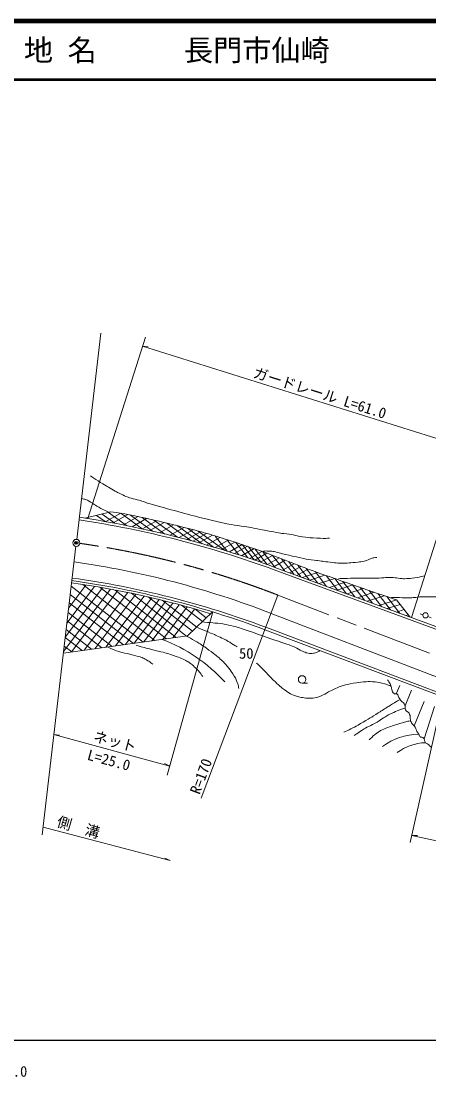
# Model space of a CAD drawing. Units: millimetres, scale not verified. Extents: x 40000 to 680000, y 20000 to 380000.
# Drawn here: x 369898 to 439867, y 198715 to 380000 of the extents above; entities that cross this region are included whole.
import ezdxf
from ezdxf.enums import TextEntityAlignment as Align

# ---------------------------------------------------------------- set-up
doc = ezdxf.new("R2010")
doc.units = ezdxf.units.MM
doc.header["$LTSCALE"] = 1000
doc.header["$PDMODE"] = 32
doc.header["$PDSIZE"] = 500
doc.linetypes.add('CHAIN', pattern=[18.5, 12, -1.5, 3.5, -1.5])
for name, color, linetype, lineweight in [('M-BGD', 7, 'Continuous', 13), ('M-BMK', 2, 'CHAIN', 13), ('M-STR-HTXT', 7, 'Continuous', 13), ('M-TTL', 2, 'Continuous', 140), ('M-TTL-BAND', 7, 'Continuous', 25), ('M-TTL-LINE', 7, 'Continuous', 50), ('M-TTL-TXT', 7, 'Continuous', 13), ('M-WORK', 1, 'Continuous', 13)]:
    doc.layers.add(name, color=color, linetype=linetype, lineweight=lineweight)
doc.layers.add('M-OTRS', color=6, linetype='Continuous')
doc.styles.add('ＭＳ ゴシック', font='')
doc.styles.get('ＭＳ ゴシック').set_extended_font_data('MS Gothic')

msp = doc.modelspace()

# ---------------------------------------------------------------- linework, layer by layer
at = {"layer": 'M-BGD'}
msp.add_circle((379370, 290414), 600, dxfattribs=at)
at = {"layer": 'M-BMK'}
msp.add_line((439995, 271449), (413970, 281438), dxfattribs=at)
msp.add_arc((358334, 138152), 153708, 68.77942, 81.91034, dxfattribs=at)
at = {"layer": 'M-OTRS'}
msp.add_point((379370, 290414), dxfattribs=at)
at = {"layer": 'M-STR-HTXT'}
for p, q in [((391243, 325748), (381359, 294573)), ((446587, 308220), (436875, 277585)), ((394950, 250502), (402802, 278550)), ((436672, 238937), (442277, 263959)), ((395395, 252091), (394510, 252519)), ((395450, 235854), (373652, 241614)), ((395450, 235854), (394562, 236276))]:
    msp.add_line(p, q, dxfattribs=at)
for points in [[(446141, 306814), (390745, 324177), (391722, 324065)], [(395395, 252091), (375513, 257494), (376494, 257419)], [(457278, 235762), (436946, 240159), (437929, 240135)]]:
    msp.add_lwpolyline(points, dxfattribs=at)
at = {"layer": 'M-TTL'}
msp.add_line((680000, 380000), (40000, 380000), dxfattribs=at)
at = {"layer": 'M-TTL-BAND'}
msp.add_line((40000, 205000), (579000, 205000), dxfattribs=at)
at = {"layer": 'M-TTL-LINE'}
msp.add_line((40000, 370000), (680000, 370000), dxfattribs=at)
at = {"layer": 'M-WORK'}
for p, q in [((383589, 326417), (379440, 291010)), ((380844, 294654), (385316, 295721)), ((386997, 295500), (384449, 294051)), ((384906, 295623), (387997, 293380)), ((386997, 295500), (390693, 292818)), ((382847, 295132), (384301, 294077)), ((383782, 295355), (385961, 293775)), ((388222, 295272), (385681, 293827)), ((389982, 294919), (387462, 293486)), ((388662, 295184), (392467, 292424)), ((391429, 294602), (388943, 293188)), ((390650, 294774), (394568, 291931)), ((393153, 294209), (390703, 292816)), ((394432, 293913), (391999, 292530)), ((392689, 294316), (396706, 291401)), ((394891, 293806), (399055, 290785)), ((396061, 293529), (393640, 292152)), ((397875, 293072), (395478, 291709)), ((396680, 293377), (400988, 290251)), ((399414, 292670), (397035, 291317)), ((400700, 292325), (398331, 290979)), ((398467, 292918), (402905, 289698)), ((401729, 292033), (399379, 290697)), ((400258, 292445), (404854, 289110)), ((402734, 291730), (400415, 290412)), ((404013, 291338), (401730, 290040)), ((405450, 290892), (403197, 289611)), ((403202, 291588), (405242, 288990)), ((406553, 290544), (404319, 289274)), ((405205, 290968), (407263, 288348)), ((407842, 290121), (405636, 288867)), ((406728, 290488), (408809, 287839)), ((407842, 290121), (409934, 287458)), ((379300, 289818), (373497, 240287)), ((408717, 289822), (406536, 288582)), ((409868, 289424), (407717, 288201)), ((408907, 289757), (411004, 287088)), ((411198, 288956), (409076, 287749)), ((412080, 288633), (409984, 287441)), ((409999, 289379), (412104, 286699)), ((413052, 288261), (410995, 287091)), ((411380, 288891), (413499, 286193)), ((413052, 288261), (415155, 285583)), ((414197, 287817), (412181, 286671)), ((415231, 287415), (413246, 286286)), ((414597, 287661), (416667, 285026)), ((416727, 286833), (414775, 285723)), ((415850, 287174), (417890, 284576)), ((417358, 286589), (419365, 284033)), ((441541, 275397), (413308, 285794)), ((441701, 275808), (413460, 286207)), ((417916, 286373), (415987, 285277)), ((419100, 285921), (417188, 284835)), ((420748, 285323), (418174, 284472)), ((418836, 286021), (420817, 283498)), ((422035, 284868), (419433, 284008)), ((420334, 285470), (422316, 282946)), ((422245, 284794), (424258, 282231)), ((382496, 282935), (377756, 276638)), ((381012, 283173), (378063, 279256)), ((378496, 282953), (390835, 273380)), ((380461, 283258), (392835, 273658)), ((423706, 284282), (421062, 283408)), ((425509, 283653), (422815, 282763)), ((423706, 284282), (425748, 281682)), ((426846, 283189), (424112, 282285)), ((425100, 283796), (427169, 281161)), ((426691, 283242), (428799, 280559)), ((385228, 282457), (377186, 271774)), ((383849, 282704), (377475, 274236)), ((378333, 281561), (389174, 273150)), ((386499, 282217), (378569, 271681)), ((388193, 281880), (380743, 271982)), ((389601, 281585), (382563, 272234)), ((383450, 282773), (394842, 273936)), ((391020, 281273), (384408, 272490)), ((386041, 282305), (396527, 274169)), ((388812, 281752), (398274, 274411)), ((391688, 281122), (399279, 275233)), ((400795, 246589), (413970, 281438)), ((428633, 282570), (425842, 281648)), ((430452, 281943), (427601, 281000)), ((428075, 282763), (430216, 280037)), ((432204, 281342), (429289, 280379)), ((429638, 282223), (431819, 279447)), ((431086, 281725), (433306, 278899)), ((432647, 281191), (434912, 278308)), ((378166, 280138), (387477, 272915)), ((392323, 280975), (386114, 272726)), ((393592, 280673), (387786, 272958)), ((394719, 280395), (389276, 273165)), ((395932, 280085), (390891, 273388)), ((397020, 279799), (392347, 273590)), ((394109, 280546), (400029, 275954)), ((398417, 279419), (394195, 273810)), ((397416, 279693), (401014, 276901)), ((434328, 280623), (431322, 279630)), ((434930, 279846), (432720, 279115)), ((436602, 277686), (434328, 280623)), ((377972, 278479), (385497, 272641)), ((399695, 279058), (395956, 274090)), ((399695, 279058), (401667, 277528)), ((439077, 268208), (412784, 278300)), ((435623, 278950), (434330, 278522)), ((436306, 278067), (435916, 277938)), ((438392, 278226), (438848, 278058)), ((439683, 277750), (440266, 277535)), ((377799, 277002), (383735, 272397)), ((411882, 275914), (439529, 265477)), ((377468, 274183), (380371, 271931)), ((377627, 275532), (381981, 272154)), ((411723, 275493), (442277, 263959)), ((377292, 272680), (378579, 271682)), ((418115, 266309), (419022, 266309)), ((434871, 265893), (434260, 264478)), ((436910, 265132), (435781, 262428)), ((439042, 263171), (437367, 258966)), ((440841, 262324), (439073, 256779))]:
    msp.add_line(p, q, dxfattribs=at)
msp.add_lwpolyline([(402748, 278567), (398449, 274435), (377152, 271485)], dxfattribs=at)
for centre, radius in [((439289, 277967), 450), ((418115, 266957), 648)]:
    msp.add_circle(centre, radius, dxfattribs=at)
for centre, radius, start, end in [((354348, 125143), 171129, 69.84629, 81.43537), ((354348, 125143), 171569, 69.84629, 81.44022), ((357148, 135014), 153708, 68.77942, 81.83079), ((357444, 131687), 153308, 72.94098, 82.08166), ((357444, 131687), 153708, 69.32126, 82.08488), ((357603, 132108), 153708, 69.32126, 82.12554), ((383750, 247009), 28764, 42.73894, 68.85593), ((454832, 304947), 39975, 246.78876, 297.23212), ((455086, 302301), 39975, 247.0973, 276.85606), ((438086, 247447), 10096, 89.64783, 127.71657), ((439566, 247562), 8543, 92.02925, 126.91284)]:
    msp.add_arc(centre, radius, start, end, dxfattribs=at)
for points, knots in [([(381796, 301917), (382320, 301558), (383921, 300524), (384464, 300193), (384852, 299957), (386043, 299291), (386447, 299084), (386808, 298899), (387907, 298371), (388289, 298234), (388741, 298072), (390144, 297737), (390603, 297596), (390890, 297508), (391729, 297177), (392018, 297093), (392931, 296826), (395692, 296093), (396610, 295842), (397351, 295639), (399571, 295014), (400317, 294827), (401290, 294582), (404218, 293877), (405203, 293681), (405955, 293531), (408239, 293229), (408996, 293100), (409579, 293000), (411318, 292642), (411900, 292533), (412451, 292430), (414107, 292123), (414662, 292037), (414971, 291990), (415905, 291917), (416213, 291866), (416542, 291812), (417514, 291568), (417842, 291512), (418176, 291455), (419182, 291328), (419519, 291300), (419957, 291262), (421275, 291182), (421714, 291182), (421955, 291182), (422364, 291190), (422824, 291204)], [0, 0, 0, 0, 1, 1, 1, 2, 2, 2, 3, 3, 3, 4, 4, 4, 5, 5, 5, 6, 6, 6, 7, 7, 7, 8, 8, 8, 9, 9, 9, 10, 10, 10, 11, 11, 11, 12, 12, 12, 13, 13, 13, 14, 14, 14, 15, 15, 15, 16, 16, 16, 16]), ([(385058, 295660), (384800, 295745), (384044, 296058), (383801, 296181), (383559, 296303), (382870, 296737), (382640, 296880), (382428, 297011), (381809, 297430), (381594, 297554), (381470, 297626), (381083, 297815), (380946, 297858), (380808, 297901), (380542, 297971), (380264, 298039)], [0, 0, 0, 0, 1, 1, 1, 2, 2, 2, 3, 3, 3, 4, 4, 4, 5, 5, 5, 5]), ([(434328, 280623), (431420, 281593), (422729, 284606), (419844, 285645), (418215, 286232), (413384, 288150), (411760, 288752), (410842, 289093), (408064, 290055), (407133, 290358), (405977, 290734), (402493, 291815), (401325, 292152), (400343, 292434), (397379, 293206), (396387, 293450), (395267, 293726), (391895, 294504), (390768, 294749), (389982, 294919), (387620, 295407), (386825, 295528), (386502, 295577), (385941, 295648), (385316, 295721)], [0, 0, 0, 0, 1, 1, 1, 2, 2, 2, 3, 3, 3, 4, 4, 4, 5, 5, 5, 6, 6, 6, 7, 7, 7, 8, 8, 8, 8]), ([(430929, 287919), (430831, 287922), (430535, 287892), (430440, 287869), (430322, 287841), (429980, 287710), (429866, 287666), (429690, 287599), (429171, 287364), (428990, 287312), (428792, 287256), (428182, 287153), (427978, 287127), (427679, 287089), (426777, 287015), (426477, 286992), (426217, 286972), (425438, 286914), (425178, 286908), (424986, 286903), (424407, 286915), (424216, 286934), (423695, 286983), (422138, 287183), (421619, 287249), (421406, 287276), (420769, 287372), (420557, 287401), (420213, 287446), (419178, 287557), (418836, 287620), (418310, 287716), (416744, 288075), (416223, 288193), (415854, 288277), (414751, 288540), (414384, 288632), (414171, 288685), (413538, 288875), (413322, 288918), (413171, 288949), (412710, 288992), (412556, 289000), (412389, 289010), (411888, 289023), (411722, 289009), (411593, 288997), (411411, 288979), (411198, 288956)], [0, 0, 0, 0, 1, 1, 1, 2, 2, 2, 3, 3, 3, 4, 4, 4, 5, 5, 5, 6, 6, 6, 7, 7, 7, 8, 8, 8, 9, 9, 9, 10, 10, 10, 11, 11, 11, 12, 12, 12, 13, 13, 13, 14, 14, 14, 15, 15, 15, 16, 16, 16, 16]), ([(424336, 284255), (424974, 284286), (426887, 284344), (427525, 284351), (428229, 284358), (430340, 284313), (431043, 284327), (431318, 284332), (432139, 284423), (432413, 284445), (432556, 284456), (432987, 284496), (433131, 284492), (433371, 284486), (434089, 284415), (434328, 284391), (434565, 284368), (435272, 284266), (435509, 284256), (435740, 284247), (436435, 284272), (436665, 284297), (436976, 284330), (437903, 284480), (438209, 284543), (438410, 284584), (438759, 284661), (439146, 284749)], [0, 0, 0, 0, 1, 1, 1, 2, 2, 2, 3, 3, 3, 4, 4, 4, 5, 5, 5, 6, 6, 6, 7, 7, 7, 8, 8, 8, 9, 9, 9, 9]), ([(447969, 281088), (447841, 281025), (447433, 280892), (447292, 280867), (447062, 280827), (446363, 280769), (446129, 280764), (445765, 280756), (444673, 280778), (444310, 280800), (444012, 280819), (443122, 280938), (442824, 280967), (442389, 281008), (441085, 281135), (440648, 281152), (440217, 281169), (438921, 281151), (438490, 281135), (438266, 281127), (437599, 281055), (437377, 281034), (437205, 281018), (436689, 280955), (436517, 280950), (436344, 280945), (435829, 280978), (435656, 280983), (435316, 280995), (434294, 281039), (433953, 281034), (433804, 281032), (433514, 281017), (433217, 280998)], [0, 0, 0, 0, 1, 1, 1, 2, 2, 2, 3, 3, 3, 4, 4, 4, 5, 5, 5, 6, 6, 6, 7, 7, 7, 8, 8, 8, 9, 9, 9, 10, 10, 10, 11, 11, 11, 11]), ([(400015, 275940), (400627, 275691), (402452, 274920), (403056, 274654), (403457, 274478), (404656, 273943), (405040, 273733), (405434, 273518), (406583, 272813), (406947, 272533)], [0, 0, 0, 0, 1, 1, 1, 2, 2, 2, 3, 3, 3, 3]), ([(400953, 276842), (401321, 276809), (402424, 276707), (402792, 276672), (403136, 276639), (404172, 276564), (404512, 276503), (405060, 276404), (406693, 276039), (407224, 275872), (408601, 275440), (412677, 273979), (414042, 273509), (414412, 273382), (415531, 273019), (415900, 272887), (416115, 272810), (416756, 272563), (416962, 272465), (417178, 272363), (417795, 271999), (418008, 271892), (418159, 271816), (418622, 271604), (418784, 271555), (418931, 271509), (419389, 271432), (419543, 271420), (419647, 271411), (419963, 271433), (420065, 271453), (420200, 271480), (420598, 271590), (420720, 271652), (420831, 271709), (421003, 271803), (421201, 271915)], [0, 0, 0, 0, 1, 1, 1, 2, 2, 2, 3, 3, 3, 4, 4, 4, 5, 5, 5, 6, 6, 6, 7, 7, 7, 8, 8, 8, 9, 9, 9, 10, 10, 10, 11, 11, 11, 12, 12, 12, 12]), ([(407255, 265406), (407233, 265572), (407123, 266064), (407071, 266223), (407002, 266434), (406763, 267059), (406656, 267253), (406499, 267539), (405950, 268350), (405756, 268613), (405569, 268867), (404977, 269610), (404757, 269837), (404499, 270103), (403665, 270838), (403374, 271068), (402885, 271455), (401388, 272581), (400861, 272916), (400379, 273224), (399121, 273939), (398252, 274408)], [0, 0, 0, 0, 1, 1, 1, 2, 2, 2, 3, 3, 3, 4, 4, 4, 5, 5, 5, 6, 6, 6, 7, 7, 7, 7]), ([(392478, 269558), (392357, 269672), (391966, 269984), (391828, 270076), (391671, 270182), (391178, 270462), (391009, 270546), (390871, 270614), (390444, 270790), (390298, 270835), (390024, 270920), (389190, 271127), (388913, 271197), (388595, 271276), (387639, 271498), (387323, 271582), (387051, 271654), (386235, 271877), (385973, 271980), (385726, 272076), (385187, 272315), (384715, 272533)], [0, 0, 0, 0, 1, 1, 1, 2, 2, 2, 3, 3, 3, 4, 4, 4, 5, 5, 5, 6, 6, 6, 7, 7, 7, 7]), ([(389629, 272800), (389976, 272709), (391017, 272437), (391364, 272346), (391717, 272254), (392777, 271973), (393131, 271885), (393420, 271813), (394295, 271630), (394582, 271548), (394975, 271435), (396145, 271060), (396528, 270914), (396893, 270774), (397967, 270300), (398315, 270121), (398490, 270031), (398979, 269697), (399133, 269576), (399278, 269462), (399677, 269080), (399808, 268952), (399956, 268807), (400400, 268371), (400530, 268210), (400646, 268066), (400888, 267731), (401093, 267437)], [0, 0, 0, 0, 1, 1, 1, 2, 2, 2, 3, 3, 3, 4, 4, 4, 5, 5, 5, 6, 6, 6, 7, 7, 7, 8, 8, 8, 9, 9, 9, 9]), ([(410283, 269747), (410571, 269497), (410816, 269282), (410984, 269129), (411395, 268754), (412502, 267502), (412899, 267113), (413248, 266770), (414333, 265779), (414713, 265470), (414984, 265250), (415843, 264648), (416147, 264475), (416339, 264366), (416964, 264135), (417176, 264070), (417384, 264007), (418023, 263868), (418238, 263834), (418452, 263801), (419100, 263732), (419317, 263733), (419565, 263735), (420309, 263796), (420550, 263852), (420799, 263910), (421519, 264190), (421751, 264300), (421988, 264413), (422651, 264841), (422884, 264962), (423124, 265086), (423859, 265432), (424112, 265528), (424469, 265664), (425558, 266028), (425930, 266118), (426306, 266210), (427457, 266389), (427842, 266440), (428162, 266482), (429125, 266574), (429447, 266581), (429755, 266588), (430678, 266557), (430982, 266510), (431323, 266458), (432326, 266199), (432654, 266090), (432798, 266042), (433072, 265934), (433352, 265816)], [0, 0, 0, 0, 1, 1, 1, 2, 2, 2, 3, 3, 3, 4, 4, 4, 5, 5, 5, 6, 6, 6, 7, 7, 7, 8, 8, 8, 9, 9, 9, 10, 10, 10, 11, 11, 11, 12, 12, 12, 13, 13, 13, 14, 14, 14, 15, 15, 15, 16, 16, 16, 17, 17, 17, 17]), ([(432775, 266885), (432873, 266763), (433127, 266367), (433197, 266227), (433259, 266102), (433392, 265703), (433433, 265569), (433470, 265446), (433546, 265068), (433585, 264945), (433603, 264887), (433674, 264716), (433715, 264671), (433756, 264624), (433920, 264522), (433980, 264502), (434049, 264479), (434272, 264489), (434341, 264466), (434385, 264451), (434497, 264361), (434522, 264321), (434564, 264254), (434628, 264018), (434666, 263948), (434727, 263837), (434936, 263517), (435016, 263419), (435114, 263299), (435449, 262975), (435556, 262863), (435584, 262833), (435673, 262747), (435691, 262711), (435721, 262647), (435783, 262443), (435792, 262374), (435803, 262280), (435774, 261994), (435792, 261901), (435805, 261832), (435899, 261636), (435943, 261581), (435970, 261548), (436093, 261502), (436129, 261480), (436167, 261457), (436280, 261387), (436312, 261356), (436351, 261320), (436451, 261196), (436476, 261150), (436515, 261077), (436612, 260847), (436629, 260766), (436650, 260665), (436654, 260351), (436665, 260248), (436675, 260159), (436712, 259889), (436737, 259803), (436756, 259741), (436841, 259565), (436880, 259514), (436998, 259361), (437402, 258944), (437517, 258789), (437558, 258733), (437625, 258533), (437652, 258468), (437688, 258381), (437783, 258114), (437827, 258031), (437883, 257928), (438091, 257644), (438148, 257542), (438181, 257483), (438237, 257285), (438272, 257227), (438296, 257188), (438393, 257081), (438435, 257062), (438513, 257029), (438772, 257012), (438848, 256977), (438904, 256952), (439050, 256827), (439077, 256772), (439119, 256688), (439145, 256404), (439174, 256315), (439191, 256260), (439264, 256100), (439306, 256062), (439376, 255998), (439643, 255881), (439716, 255821), (439839, 255718), (440103, 255476), (440329, 255262)], [0, 0, 0, 0, 1, 1, 1, 2, 2, 2, 3, 3, 3, 4, 4, 4, 5, 5, 5, 6, 6, 6, 7, 7, 7, 8, 8, 8, 9, 9, 9, 10, 10, 10, 11, 11, 11, 12, 12, 12, 13, 13, 13, 14, 14, 14, 15, 15, 15, 16, 16, 16, 17, 17, 17, 18, 18, 18, 19, 19, 19, 20, 20, 20, 21, 21, 21, 22, 22, 22, 23, 23, 23, 24, 24, 24, 25, 25, 25, 26, 26, 26, 27, 27, 27, 28, 28, 28, 29, 29, 29, 30, 30, 30, 31, 31, 31, 32, 32, 32, 33, 33, 33, 33]), ([(425287, 257916), (425661, 258065), (426755, 258577), (427109, 258768), (427714, 259096), (429487, 260152), (430077, 260505), (430365, 260678), (431211, 261219), (431494, 261399), (431805, 261597), (432735, 262196), (433045, 262394), (433274, 262540), (433957, 262983), (434192, 263119), (434337, 263203), (434641, 263370), (434936, 263527)], [0, 0, 0, 0, 1, 1, 1, 2, 2, 2, 3, 3, 3, 4, 4, 4, 5, 5, 5, 6, 6, 6, 6]), ([(427060, 257319), (427387, 257575), (428417, 258279), (428775, 258491), (429206, 258746), (430560, 259399), (430994, 259648), (431335, 259843), (432305, 260516), (432647, 260710), (432938, 260876), (433842, 261315), (434151, 261442), (434460, 261570), (435198, 261844), (435787, 262053)], [0, 0, 0, 0, 1, 1, 1, 2, 2, 2, 3, 3, 3, 4, 4, 4, 5, 5, 5, 5]), ([(429600, 256572), (429777, 256752), (430334, 257268), (430527, 257432), (430682, 257562), (431168, 257928), (431337, 258039), (431435, 258103), (431752, 258261), (431859, 258309), (432110, 258420), (432866, 258742), (433124, 258831), (433608, 258999), (435079, 259442), (435570, 259590), (435704, 259631), (436107, 259750), (436244, 259776), (436345, 259795), (436527, 259824), (436725, 259854)], [0, 0, 0, 0, 1, 1, 1, 2, 2, 2, 3, 3, 3, 4, 4, 4, 5, 5, 5, 6, 6, 6, 7, 7, 7, 7])]:
    msp.add_open_spline(points, degree=3, knots=knots, dxfattribs=at)

# ---------------------------------------------------------------- texts
at = {"layer": 'M-STR-HTXT', "style": 'ＭＳ ゴシック'}
for s, rotation, p in [('ガードレール L=61.0', 342.4, (420727, 314753)), ('ネット', 344.9, (385641, 254892)), ('L=25.0', 344.9, (384579, 251698)), ('側\u3000溝', 343.8, (379329, 240191))]:
    msp.add_text(s, height=1833, rotation=rotation, dxfattribs=at).set_placement(p, align=Align.BOTTOM_CENTER)
at = {"layer": 'M-TTL-BAND', "style": 'ＭＳ ゴシック'}
msp.add_text('300.0', height=1833, dxfattribs=at).set_placement((367844, 198195), align=Align.BOTTOM_CENTER)
at = {"layer": 'M-TTL-TXT', "style": 'ＭＳ ゴシック'}
msp.add_text('地 名      長門市仙崎', height=3666, dxfattribs=at).set_placement((370380, 375000), align=Align.MIDDLE_LEFT)
at = {"layer": 'M-WORK', "style": 'ＭＳ ゴシック'}
for s, rotation, p in [('50', 359.998, (408533, 269970)), ('R=170', 69.498, (402125, 249824))]:
    msp.add_text(s, height=1833, rotation=rotation, dxfattribs=at).set_placement(p, align=Align.BOTTOM_CENTER)

doc.saveas('drawing.dxf')
